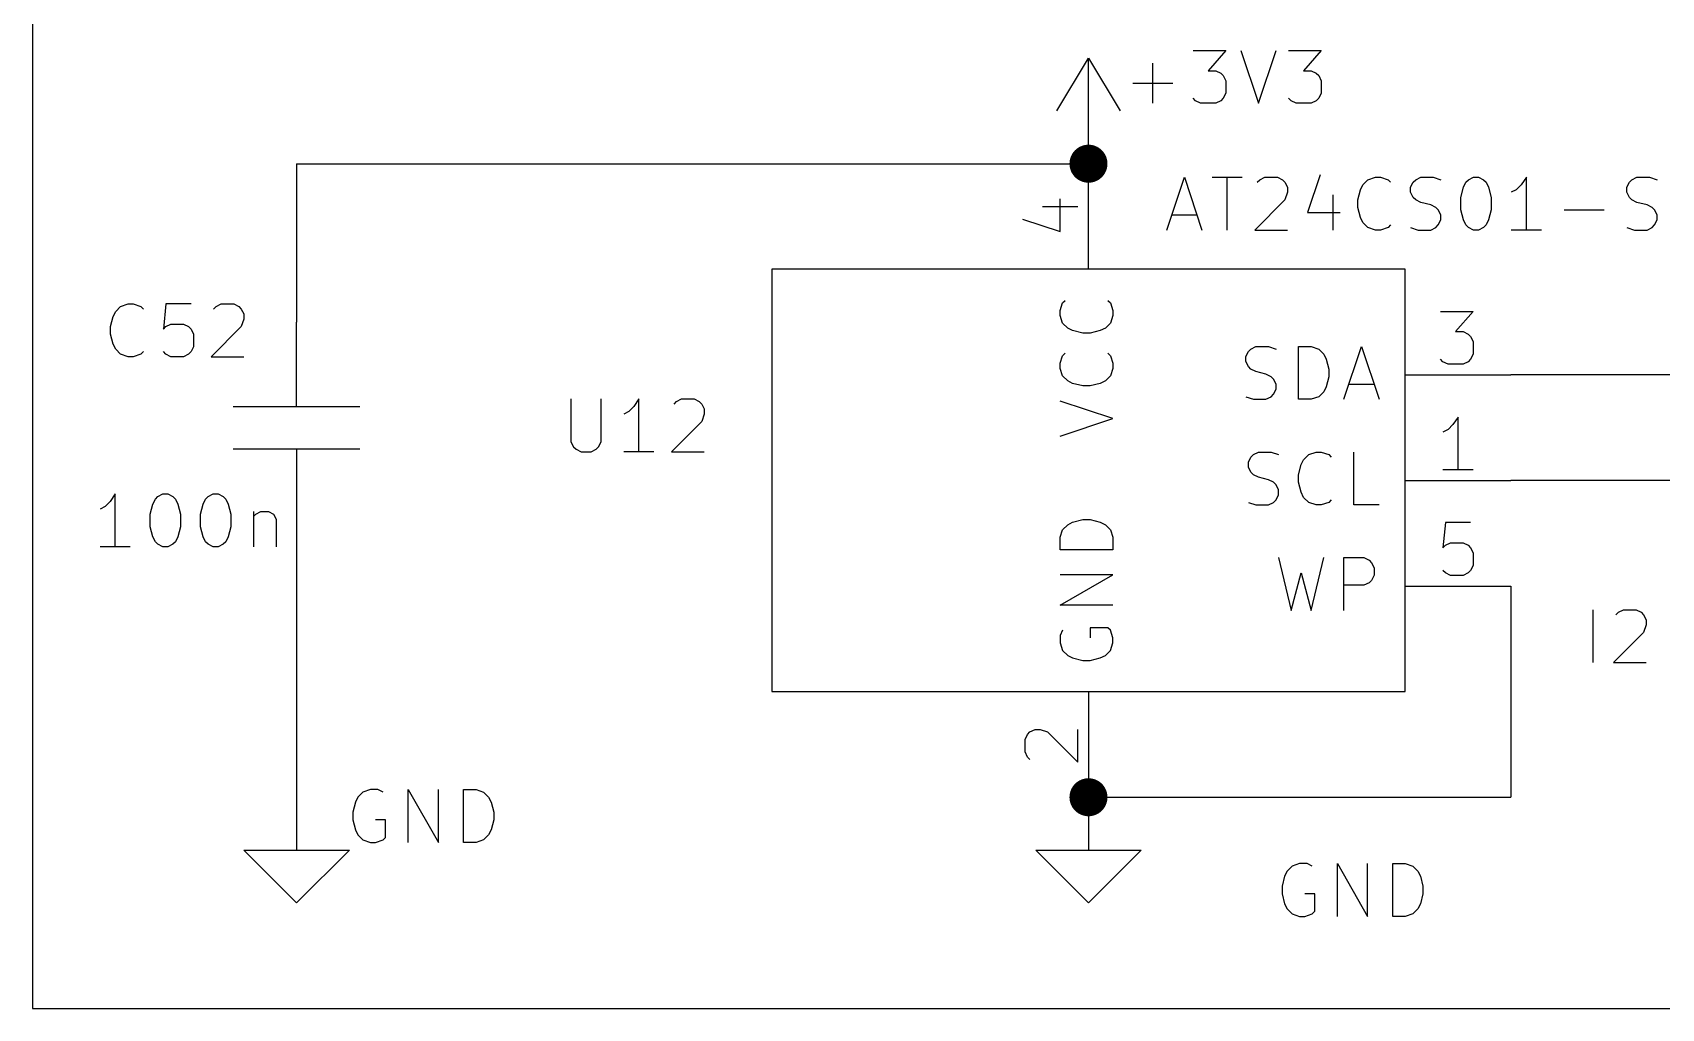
# Model space of a CAD drawing. Extents: x 0.4 to 11.3, y -7.9 to -0.4.
# Drawn here: x 3.75 to 5.293, y -4.25 to -3.326 of the extents above; entities that cross this region are included whole.
import ezdxf

# ---------------------------------------------------------------- set-up
doc = ezdxf.new("R2010")
doc.units = 0
doc.header["$MEASUREMENT"] = 0
for name, color, linetype in [('BLUE3', 171, 'CONTINUOUS'), ('CYAN2', 4, 'CONTINUOUS'), ('GREEN3', 91, 'CONTINUOUS'), ('LYELLOW', 51, 'CONTINUOUS'), ('RED2', 1, 'CONTINUOUS'), ('RED3', 11, 'CONTINUOUS')]:
    doc.layers.add(name, color=color, linetype=linetype)

msp = doc.modelspace()

# ---------------------------------------------------------------- linework, layer by layer
at = {"layer": 'BLUE3', "linetype": 'CONTINUOUS'}
for p, q in [((3.75, -2.55), (3.75, -4.25)), ((5.2281, -3.9225), (5.2281, -3.8725)), ((5.2495, -3.8772), (5.2519, -3.8748)), ((5.2519, -3.8748), (5.2567, -3.8725)), ((5.2567, -3.8725), (5.2686, -3.8725)), ((5.2686, -3.8725), (5.2733, -3.8748)), ((5.2733, -3.8748), (5.2757, -3.8772)), ((5.2757, -3.8772), (5.2781, -3.882)), ((5.2781, -3.8868), (5.2757, -3.8939)), ((5.2781, -3.882), (5.2781, -3.8868)), ((5.2757, -3.8939), (5.2471, -3.9225)), ((5.2471, -3.9225), (5.2781, -3.9225)), ((3.75, -4.25), (5.85, -4.25))]:
    msp.add_line(p, q, dxfattribs=at)
at = {"layer": 'CYAN2', "linetype": 'CONTINUOUS'}
for p, q in [((4.849, -3.3428), (4.88, -3.3428)), ((4.849, -3.3428), (4.88, -3.3428)), ((4.88, -3.3428), (4.8633, -3.3619)), ((4.88, -3.3428), (4.8633, -3.3619)), ((4.8943, -3.3428), (4.9109, -3.3928)), ((4.8943, -3.3428), (4.9109, -3.3928)), ((4.9109, -3.3928), (4.9276, -3.3428)), ((4.9109, -3.3928), (4.9276, -3.3428)), ((4.9395, -3.3428), (4.9705, -3.3428)), ((4.9395, -3.3428), (4.9705, -3.3428)), ((4.9705, -3.3428), (4.9538, -3.3619)), ((4.9705, -3.3428), (4.9538, -3.3619)), ((4.8109, -3.3928), (4.8109, -3.3547)), ((4.8109, -3.3928), (4.8109, -3.3547)), ((4.8633, -3.3619), (4.8705, -3.3619)), ((4.8633, -3.3619), (4.8705, -3.3619)), ((4.8705, -3.3619), (4.8752, -3.3642)), ((4.8705, -3.3619), (4.8752, -3.3642)), ((4.9538, -3.3619), (4.961, -3.3619)), ((4.9538, -3.3619), (4.961, -3.3619)), ((4.961, -3.3619), (4.9657, -3.3642)), ((4.961, -3.3619), (4.9657, -3.3642)), ((4.7919, -3.3738), (4.83, -3.3738)), ((4.7919, -3.3738), (4.83, -3.3738)), ((4.8752, -3.3642), (4.8776, -3.3666)), ((4.8752, -3.3642), (4.8776, -3.3666)), ((4.8776, -3.3666), (4.88, -3.3714)), ((4.8776, -3.3666), (4.88, -3.3714)), ((4.88, -3.3714), (4.88, -3.3833)), ((4.88, -3.3714), (4.88, -3.3833)), ((4.9657, -3.3642), (4.9681, -3.3666)), ((4.9657, -3.3642), (4.9681, -3.3666)), ((4.9681, -3.3666), (4.9705, -3.3714)), ((4.9681, -3.3666), (4.9705, -3.3714)), ((4.9705, -3.3714), (4.9705, -3.3833)), ((4.9705, -3.3714), (4.9705, -3.3833)), ((4.8514, -3.3904), (4.849, -3.388)), ((4.8514, -3.3904), (4.849, -3.388)), ((4.8562, -3.3928), (4.8514, -3.3904)), ((4.8562, -3.3928), (4.8514, -3.3904)), ((4.8705, -3.3928), (4.8562, -3.3928)), ((4.8705, -3.3928), (4.8562, -3.3928)), ((4.8752, -3.3904), (4.8705, -3.3928)), ((4.8752, -3.3904), (4.8705, -3.3928)), ((4.8776, -3.388), (4.8752, -3.3904)), ((4.8776, -3.388), (4.8752, -3.3904)), ((4.88, -3.3833), (4.8776, -3.388)), ((4.88, -3.3833), (4.8776, -3.388)), ((4.9419, -3.3904), (4.9395, -3.388)), ((4.9419, -3.3904), (4.9395, -3.388)), ((4.9467, -3.3928), (4.9419, -3.3904)), ((4.9467, -3.3928), (4.9419, -3.3904)), ((4.961, -3.3928), (4.9467, -3.3928)), ((4.961, -3.3928), (4.9467, -3.3928)), ((4.9657, -3.3904), (4.961, -3.3928)), ((4.9657, -3.3904), (4.961, -3.3928)), ((4.9681, -3.388), (4.9657, -3.3904)), ((4.9681, -3.388), (4.9657, -3.3904)), ((4.9705, -3.3833), (4.9681, -3.388)), ((4.9705, -3.3833), (4.9681, -3.388)), ((4.8242, -3.5128), (4.8409, -3.4628)), ((4.8242, -3.5128), (4.8409, -3.4628)), ((4.8409, -3.4628), (4.8575, -3.5128)), ((4.8409, -3.4628), (4.8575, -3.5128)), ((4.8671, -3.4628), (4.8956, -3.4628)), ((4.8671, -3.4628), (4.8956, -3.4628)), ((4.8813, -3.5128), (4.8813, -3.4628)), ((4.8813, -3.5128), (4.8813, -3.4628)), ((4.9099, -3.4676), (4.9123, -3.4652)), ((4.9099, -3.4676), (4.9123, -3.4652)), ((4.9123, -3.4652), (4.9171, -3.4628)), ((4.9123, -3.4652), (4.9171, -3.4628)), ((4.9171, -3.4628), (4.929, -3.4628)), ((4.9171, -3.4628), (4.929, -3.4628)), ((4.929, -3.4628), (4.9337, -3.4652)), ((4.929, -3.4628), (4.9337, -3.4652)), ((4.9337, -3.4652), (4.9361, -3.4676)), ((4.9337, -3.4652), (4.9361, -3.4676)), ((4.9361, -3.4676), (4.9385, -3.4723)), ((4.9361, -3.4676), (4.9385, -3.4723)), ((4.9694, -3.4604), (4.9575, -3.4961)), ((4.9694, -3.4604), (4.9575, -3.4961)), ((5.0075, -3.4747), (5.0099, -3.4699)), ((5.0075, -3.4747), (5.0099, -3.4699)), ((5.0099, -3.4699), (5.0147, -3.4652)), ((5.0099, -3.4699), (5.0147, -3.4652)), ((5.0147, -3.4652), (5.0218, -3.4628)), ((5.0147, -3.4652), (5.0218, -3.4628)), ((5.0218, -3.4628), (5.0266, -3.4628)), ((5.0218, -3.4628), (5.0266, -3.4628)), ((5.0266, -3.4628), (5.0337, -3.4652)), ((5.0266, -3.4628), (5.0337, -3.4652)), ((5.0337, -3.4652), (5.0361, -3.4676)), ((5.0337, -3.4652), (5.0361, -3.4676)), ((5.0551, -3.4723), (5.0575, -3.4676)), ((5.0551, -3.4723), (5.0575, -3.4676)), ((5.0575, -3.4676), (5.0599, -3.4652)), ((5.0575, -3.4676), (5.0599, -3.4652)), ((5.0599, -3.4652), (5.0647, -3.4628)), ((5.0599, -3.4652), (5.0647, -3.4628)), ((5.0647, -3.4628), (5.0766, -3.4628)), ((5.0647, -3.4628), (5.0766, -3.4628)), ((5.0766, -3.4628), (5.0837, -3.4652)), ((5.0766, -3.4628), (5.0837, -3.4652)), ((5.1051, -3.4723), (5.1075, -3.4676)), ((5.1051, -3.4723), (5.1075, -3.4676)), ((5.1075, -3.4676), (5.1099, -3.4652)), ((5.1075, -3.4676), (5.1099, -3.4652)), ((5.1099, -3.4652), (5.1147, -3.4628)), ((5.1099, -3.4652), (5.1147, -3.4628)), ((5.1147, -3.4628), (5.1194, -3.4628)), ((5.1147, -3.4628), (5.1194, -3.4628)), ((5.1194, -3.4628), (5.1242, -3.4652)), ((5.1194, -3.4628), (5.1242, -3.4652)), ((5.1242, -3.4652), (5.1266, -3.4676)), ((5.1242, -3.4652), (5.1266, -3.4676)), ((5.1266, -3.4676), (5.129, -3.4723)), ((5.1266, -3.4676), (5.129, -3.4723)), ((5.1599, -3.4699), (5.1551, -3.4747)), ((5.1599, -3.4699), (5.1551, -3.4747)), ((5.1647, -3.4628), (5.1599, -3.4699)), ((5.1647, -3.4628), (5.1599, -3.4699)), ((5.1647, -3.5128), (5.1647, -3.4628)), ((5.1647, -3.5128), (5.1647, -3.4628)), ((5.2599, -3.4723), (5.2623, -3.4676)), ((5.2599, -3.4723), (5.2623, -3.4676)), ((5.2623, -3.4676), (5.2647, -3.4652)), ((5.2623, -3.4676), (5.2647, -3.4652)), ((5.2647, -3.4652), (5.2694, -3.4628)), ((5.2647, -3.4652), (5.2694, -3.4628)), ((5.2694, -3.4628), (5.2813, -3.4628)), ((5.2694, -3.4628), (5.2813, -3.4628)), ((5.2813, -3.4628), (5.2885, -3.4652)), ((5.2813, -3.4628), (5.2885, -3.4652)), ((4.9361, -3.4842), (4.9075, -3.5128)), ((4.9361, -3.4842), (4.9075, -3.5128)), ((4.9385, -3.4771), (4.9361, -3.4842)), ((4.9385, -3.4771), (4.9361, -3.4842)), ((4.9385, -3.4723), (4.9385, -3.4771)), ((4.9385, -3.4723), (4.9385, -3.4771)), ((4.9813, -3.4795), (4.9813, -3.5128)), ((4.9813, -3.4795), (4.9813, -3.5128)), ((5.0051, -3.4842), (5.0075, -3.4747)), ((5.0051, -3.4842), (5.0075, -3.4747)), ((5.0051, -3.4914), (5.0051, -3.4842)), ((5.0051, -3.4914), (5.0051, -3.4842)), ((5.0551, -3.4771), (5.0551, -3.4723)), ((5.0551, -3.4771), (5.0551, -3.4723)), ((5.0575, -3.4819), (5.0551, -3.4771)), ((5.0575, -3.4819), (5.0551, -3.4771)), ((5.0599, -3.4842), (5.0575, -3.4819)), ((5.0599, -3.4842), (5.0575, -3.4819)), ((5.0647, -3.4866), (5.0599, -3.4842)), ((5.0647, -3.4866), (5.0599, -3.4842)), ((5.1028, -3.4819), (5.1051, -3.4723)), ((5.1028, -3.4819), (5.1051, -3.4723)), ((5.1028, -3.4938), (5.1028, -3.4819)), ((5.1028, -3.4938), (5.1028, -3.4819)), ((5.129, -3.4723), (5.1313, -3.4819)), ((5.129, -3.4723), (5.1313, -3.4819)), ((5.1313, -3.4819), (5.1313, -3.4938)), ((5.1313, -3.4819), (5.1313, -3.4938)), ((5.1551, -3.4747), (5.1504, -3.4771)), ((5.1551, -3.4747), (5.1504, -3.4771)), ((5.2599, -3.4771), (5.2599, -3.4723)), ((5.2599, -3.4771), (5.2599, -3.4723)), ((5.2623, -3.4819), (5.2599, -3.4771)), ((5.2623, -3.4819), (5.2599, -3.4771)), ((5.2647, -3.4842), (5.2623, -3.4819)), ((5.2647, -3.4842), (5.2623, -3.4819)), ((5.2694, -3.4866), (5.2647, -3.4842)), ((5.2694, -3.4866), (5.2647, -3.4842)), ((4.829, -3.4985), (4.8528, -3.4985)), ((4.829, -3.4985), (4.8528, -3.4985)), ((4.9575, -3.4961), (4.9885, -3.4961)), ((4.9575, -3.4961), (4.9885, -3.4961)), ((5.0075, -3.5009), (5.0051, -3.4914)), ((5.0075, -3.5009), (5.0051, -3.4914)), ((5.0099, -3.5057), (5.0075, -3.5009)), ((5.0099, -3.5057), (5.0075, -3.5009)), ((5.0742, -3.489), (5.0647, -3.4866)), ((5.0742, -3.489), (5.0647, -3.4866)), ((5.079, -3.4914), (5.0742, -3.489)), ((5.079, -3.4914), (5.0742, -3.489)), ((5.0813, -3.4938), (5.079, -3.4914)), ((5.0813, -3.4938), (5.079, -3.4914)), ((5.0837, -3.4985), (5.0813, -3.4938)), ((5.0837, -3.4985), (5.0813, -3.4938)), ((5.0837, -3.5033), (5.0837, -3.4985)), ((5.0837, -3.5033), (5.0837, -3.4985)), ((5.1051, -3.5033), (5.1028, -3.4938)), ((5.1051, -3.5033), (5.1028, -3.4938)), ((5.1313, -3.4938), (5.129, -3.5033)), ((5.1313, -3.4938), (5.129, -3.5033)), ((5.2004, -3.4938), (5.2385, -3.4938)), ((5.2004, -3.4938), (5.2385, -3.4938)), ((5.279, -3.489), (5.2694, -3.4866)), ((5.279, -3.489), (5.2694, -3.4866)), ((5.2837, -3.4914), (5.279, -3.489)), ((5.2837, -3.4914), (5.279, -3.489)), ((5.2861, -3.4938), (5.2837, -3.4914)), ((5.2861, -3.4938), (5.2837, -3.4914)), ((5.2885, -3.4985), (5.2861, -3.4938)), ((5.2885, -3.4985), (5.2861, -3.4938)), ((5.2885, -3.5033), (5.2885, -3.4985)), ((5.2885, -3.5033), (5.2885, -3.4985)), ((4.9075, -3.5128), (4.9385, -3.5128)), ((4.9075, -3.5128), (4.9385, -3.5128)), ((5.0147, -3.5104), (5.0099, -3.5057)), ((5.0147, -3.5104), (5.0099, -3.5057)), ((5.0218, -3.5128), (5.0147, -3.5104)), ((5.0218, -3.5128), (5.0147, -3.5104)), ((5.0266, -3.5128), (5.0218, -3.5128)), ((5.0266, -3.5128), (5.0218, -3.5128)), ((5.0337, -3.5104), (5.0266, -3.5128)), ((5.0337, -3.5104), (5.0266, -3.5128)), ((5.0361, -3.508), (5.0337, -3.5104)), ((5.0361, -3.508), (5.0337, -3.5104)), ((5.0551, -3.5104), (5.0623, -3.5128)), ((5.0551, -3.5104), (5.0623, -3.5128)), ((5.0623, -3.5128), (5.0742, -3.5128)), ((5.0623, -3.5128), (5.0742, -3.5128)), ((5.0742, -3.5128), (5.079, -3.5104)), ((5.0742, -3.5128), (5.079, -3.5104)), ((5.079, -3.5104), (5.0813, -3.508)), ((5.079, -3.5104), (5.0813, -3.508)), ((5.0813, -3.508), (5.0837, -3.5033)), ((5.0813, -3.508), (5.0837, -3.5033)), ((5.1075, -3.508), (5.1051, -3.5033)), ((5.1075, -3.508), (5.1051, -3.5033)), ((5.1099, -3.5104), (5.1075, -3.508)), ((5.1099, -3.5104), (5.1075, -3.508)), ((5.1147, -3.5128), (5.1099, -3.5104)), ((5.1147, -3.5128), (5.1099, -3.5104)), ((5.1194, -3.5128), (5.1147, -3.5128)), ((5.1194, -3.5128), (5.1147, -3.5128)), ((5.1242, -3.5104), (5.1194, -3.5128)), ((5.1242, -3.5104), (5.1194, -3.5128)), ((5.1266, -3.508), (5.1242, -3.5104)), ((5.1266, -3.508), (5.1242, -3.5104)), ((5.129, -3.5033), (5.1266, -3.508)), ((5.129, -3.5033), (5.1266, -3.508)), ((5.179, -3.5128), (5.1504, -3.5128)), ((5.179, -3.5128), (5.1504, -3.5128)), ((5.2599, -3.5104), (5.2671, -3.5128)), ((5.2599, -3.5104), (5.2671, -3.5128)), ((5.2671, -3.5128), (5.279, -3.5128)), ((5.2671, -3.5128), (5.279, -3.5128)), ((5.279, -3.5128), (5.2837, -3.5104)), ((5.279, -3.5128), (5.2837, -3.5104)), ((5.2837, -3.5104), (5.2861, -3.508)), ((5.2837, -3.5104), (5.2861, -3.508)), ((5.2861, -3.508), (5.2885, -3.5033)), ((5.2861, -3.508), (5.2885, -3.5033)), ((3.8263, -3.5947), (3.8287, -3.5899)), ((3.8287, -3.5899), (3.8334, -3.5852)), ((3.8334, -3.5852), (3.8406, -3.5828)), ((3.8406, -3.5828), (3.8453, -3.5828)), ((3.8453, -3.5828), (3.8525, -3.5852)), ((3.8525, -3.5852), (3.8549, -3.5876)), ((3.8763, -3.5828), (3.8739, -3.6066)), ((3.9001, -3.5828), (3.8763, -3.5828)), ((3.9215, -3.5876), (3.9239, -3.5852)), ((3.9239, -3.5852), (3.9287, -3.5828)), ((3.9287, -3.5828), (3.9406, -3.5828)), ((3.9406, -3.5828), (3.9453, -3.5852)), ((3.9453, -3.5852), (3.9477, -3.5876)), ((3.9477, -3.5876), (3.9501, -3.5923)), ((3.9501, -3.5923), (3.9501, -3.5971)), ((4.7231, -3.589), (4.7255, -3.5819)), ((4.7231, -3.589), (4.7255, -3.5819)), ((4.7231, -3.5938), (4.7231, -3.589)), ((4.7231, -3.5938), (4.7231, -3.589)), ((4.7255, -3.6009), (4.7231, -3.5938)), ((4.7255, -3.6009), (4.7231, -3.5938)), ((4.7255, -3.5819), (4.7279, -3.5795)), ((4.7255, -3.5819), (4.7279, -3.5795)), ((4.7684, -3.5795), (4.7708, -3.5819)), ((4.7684, -3.5795), (4.7708, -3.5819)), ((4.7708, -3.5819), (4.7731, -3.589)), ((4.7708, -3.5819), (4.7731, -3.589)), ((4.7731, -3.5938), (4.7708, -3.6009)), ((4.7731, -3.5938), (4.7708, -3.6009)), ((4.7731, -3.589), (4.7731, -3.5938)), ((4.7731, -3.589), (4.7731, -3.5938)), ((3.8239, -3.6042), (3.8263, -3.5947)), ((3.8239, -3.6114), (3.8239, -3.6042)), ((3.8739, -3.6066), (3.8763, -3.6042)), ((3.8763, -3.6042), (3.881, -3.6019)), ((3.881, -3.6019), (3.8929, -3.6019)), ((3.8929, -3.6019), (3.8977, -3.6042)), ((3.8977, -3.6042), (3.9001, -3.6066)), ((3.9001, -3.6066), (3.9025, -3.6114)), ((3.9477, -3.6042), (3.9191, -3.6328)), ((3.9501, -3.5971), (3.9477, -3.6042)), ((4.7303, -3.6057), (4.7255, -3.6009)), ((4.7303, -3.6057), (4.7255, -3.6009)), ((4.735, -3.6081), (4.7303, -3.6057)), ((4.735, -3.6081), (4.7303, -3.6057)), ((4.7446, -3.6105), (4.735, -3.6081)), ((4.7446, -3.6105), (4.735, -3.6081)), ((4.7612, -3.6081), (4.7517, -3.6105)), ((4.7612, -3.6081), (4.7517, -3.6105)), ((4.766, -3.6057), (4.7612, -3.6081)), ((4.766, -3.6057), (4.7612, -3.6081)), ((4.7708, -3.6009), (4.766, -3.6057)), ((4.7708, -3.6009), (4.766, -3.6057)), ((3.8263, -3.6209), (3.8239, -3.6114)), ((3.8287, -3.6257), (3.8263, -3.6209)), ((3.9025, -3.6233), (3.9001, -3.628)), ((3.9025, -3.6114), (3.9025, -3.6233)), ((4.7517, -3.6105), (4.7446, -3.6105)), ((4.7517, -3.6105), (4.7446, -3.6105)), ((4.9038, -3.6255), (4.9086, -3.6231)), ((4.9038, -3.6255), (4.9086, -3.6231)), ((4.9086, -3.6231), (4.9205, -3.6231)), ((4.9086, -3.6231), (4.9205, -3.6231)), ((4.9205, -3.6231), (4.9276, -3.6255)), ((4.9205, -3.6231), (4.9276, -3.6255)), ((4.949, -3.6731), (4.949, -3.6231)), ((4.949, -3.6231), (4.9609, -3.6231)), ((4.949, -3.6731), (4.949, -3.6231)), ((4.949, -3.6231), (4.9609, -3.6231)), ((4.9609, -3.6231), (4.9681, -3.6255)), ((4.9609, -3.6231), (4.9681, -3.6255)), ((4.9919, -3.6731), (5.0086, -3.6231)), ((4.9919, -3.6731), (5.0086, -3.6231)), ((5.0086, -3.6231), (5.0252, -3.6731)), ((5.0086, -3.6231), (5.0252, -3.6731)), ((3.8334, -3.6304), (3.8287, -3.6257)), ((3.8406, -3.6328), (3.8334, -3.6304)), ((3.8453, -3.6328), (3.8406, -3.6328)), ((3.8525, -3.6304), (3.8453, -3.6328)), ((3.8549, -3.628), (3.8525, -3.6304)), ((3.8763, -3.6304), (3.8739, -3.628)), ((3.881, -3.6328), (3.8763, -3.6304)), ((3.8929, -3.6328), (3.881, -3.6328)), ((3.8977, -3.6304), (3.8929, -3.6328)), ((3.9001, -3.628), (3.8977, -3.6304)), ((3.9191, -3.6328), (3.9501, -3.6328)), ((4.7231, -3.639), (4.7255, -3.6319)), ((4.7231, -3.639), (4.7255, -3.6319)), ((4.7231, -3.6438), (4.7231, -3.639)), ((4.7231, -3.6438), (4.7231, -3.639)), ((4.7255, -3.6319), (4.7279, -3.6295)), ((4.7255, -3.6319), (4.7279, -3.6295)), ((4.7684, -3.6295), (4.7708, -3.6319)), ((4.7684, -3.6295), (4.7708, -3.6319)), ((4.7708, -3.6319), (4.7731, -3.639)), ((4.7708, -3.6319), (4.7731, -3.639)), ((4.7731, -3.639), (4.7731, -3.6438)), ((4.7731, -3.639), (4.7731, -3.6438)), ((4.899, -3.6327), (4.9014, -3.6279)), ((4.899, -3.6327), (4.9014, -3.6279)), ((4.899, -3.6374), (4.899, -3.6327)), ((4.899, -3.6374), (4.899, -3.6327)), ((4.9014, -3.6422), (4.899, -3.6374)), ((4.9014, -3.6422), (4.899, -3.6374)), ((4.9014, -3.6279), (4.9038, -3.6255)), ((4.9014, -3.6279), (4.9038, -3.6255)), ((4.9681, -3.6255), (4.9729, -3.6303)), ((4.9681, -3.6255), (4.9729, -3.6303)), ((4.9729, -3.6303), (4.9752, -3.635)), ((4.9729, -3.6303), (4.9752, -3.635)), ((4.9752, -3.635), (4.9776, -3.6446)), ((4.9752, -3.635), (4.9776, -3.6446)), ((4.7255, -3.6509), (4.7231, -3.6438)), ((4.7255, -3.6509), (4.7231, -3.6438)), ((4.7303, -3.6557), (4.7255, -3.6509)), ((4.7303, -3.6557), (4.7255, -3.6509)), ((4.735, -3.6581), (4.7303, -3.6557)), ((4.735, -3.6581), (4.7303, -3.6557)), ((4.766, -3.6557), (4.7612, -3.6581)), ((4.766, -3.6557), (4.7612, -3.6581)), ((4.7708, -3.6509), (4.766, -3.6557)), ((4.7708, -3.6509), (4.766, -3.6557)), ((4.7731, -3.6438), (4.7708, -3.6509)), ((4.7731, -3.6438), (4.7708, -3.6509)), ((4.9038, -3.6446), (4.9014, -3.6422)), ((4.9038, -3.6446), (4.9014, -3.6422)), ((4.9086, -3.6469), (4.9038, -3.6446)), ((4.9086, -3.6469), (4.9038, -3.6446)), ((4.9181, -3.6493), (4.9086, -3.6469)), ((4.9181, -3.6493), (4.9086, -3.6469)), ((4.9229, -3.6517), (4.9181, -3.6493)), ((4.9229, -3.6517), (4.9181, -3.6493)), ((4.9252, -3.6541), (4.9229, -3.6517)), ((4.9252, -3.6541), (4.9229, -3.6517)), ((4.9276, -3.6588), (4.9252, -3.6541)), ((4.9276, -3.6588), (4.9252, -3.6541)), ((4.9776, -3.6517), (4.9752, -3.6612)), ((4.9776, -3.6517), (4.9752, -3.6612)), ((4.9776, -3.6446), (4.9776, -3.6517)), ((4.9776, -3.6446), (4.9776, -3.6517)), ((4.7446, -3.6605), (4.735, -3.6581)), ((4.7446, -3.6605), (4.735, -3.6581)), ((4.7517, -3.6605), (4.7446, -3.6605)), ((4.7517, -3.6605), (4.7446, -3.6605)), ((4.7612, -3.6581), (4.7517, -3.6605)), ((4.7612, -3.6581), (4.7517, -3.6605)), ((4.899, -3.6708), (4.9062, -3.6731)), ((4.899, -3.6708), (4.9062, -3.6731)), ((4.9181, -3.6731), (4.9229, -3.6708)), ((4.9181, -3.6731), (4.9229, -3.6708)), ((4.9229, -3.6708), (4.9252, -3.6684)), ((4.9229, -3.6708), (4.9252, -3.6684)), ((4.9252, -3.6684), (4.9276, -3.6636)), ((4.9252, -3.6684), (4.9276, -3.6636)), ((4.9276, -3.6636), (4.9276, -3.6588)), ((4.9276, -3.6636), (4.9276, -3.6588)), ((4.9681, -3.6708), (4.9609, -3.6731)), ((4.9681, -3.6708), (4.9609, -3.6731)), ((4.9729, -3.666), (4.9681, -3.6708)), ((4.9729, -3.666), (4.9681, -3.6708)), ((4.9752, -3.6612), (4.9729, -3.666)), ((4.9752, -3.6612), (4.9729, -3.666)), ((4.9967, -3.6588), (5.0205, -3.6588)), ((4.9967, -3.6588), (5.0205, -3.6588)), ((4.2599, -3.6728), (4.2599, -3.7133)), ((4.2599, -3.6728), (4.2599, -3.7133)), ((4.2885, -3.7133), (4.2885, -3.6728)), ((4.2885, -3.7133), (4.2885, -3.6728)), ((4.3147, -3.6847), (4.3099, -3.6871)), ((4.3147, -3.6847), (4.3099, -3.6871)), ((4.3194, -3.6799), (4.3147, -3.6847)), ((4.3194, -3.6799), (4.3147, -3.6847)), ((4.3242, -3.6728), (4.3194, -3.6799)), ((4.3242, -3.6728), (4.3194, -3.6799)), ((4.3242, -3.7228), (4.3242, -3.6728)), ((4.3242, -3.7228), (4.3242, -3.6728)), ((4.3575, -3.6776), (4.3599, -3.6752)), ((4.3575, -3.6776), (4.3599, -3.6752)), ((4.3599, -3.6752), (4.3647, -3.6728)), ((4.3599, -3.6752), (4.3647, -3.6728)), ((4.3647, -3.6728), (4.3766, -3.6728)), ((4.3647, -3.6728), (4.3766, -3.6728)), ((4.3766, -3.6728), (4.3813, -3.6752)), ((4.3766, -3.6728), (4.3813, -3.6752)), ((4.3813, -3.6752), (4.3837, -3.6776)), ((4.3813, -3.6752), (4.3837, -3.6776)), ((4.3837, -3.6776), (4.3861, -3.6823)), ((4.3837, -3.6776), (4.3861, -3.6823)), ((4.3861, -3.6823), (4.3861, -3.6871)), ((4.3861, -3.6823), (4.3861, -3.6871)), ((4.7731, -3.6914), (4.7231, -3.6748)), ((4.7731, -3.6914), (4.7231, -3.6748)), ((4.9062, -3.6731), (4.9181, -3.6731)), ((4.9062, -3.6731), (4.9181, -3.6731)), ((4.9609, -3.6731), (4.949, -3.6731)), ((4.9609, -3.6731), (4.949, -3.6731)), ((4.3837, -3.6942), (4.3551, -3.7228)), ((4.3837, -3.6942), (4.3551, -3.7228)), ((4.3861, -3.6871), (4.3837, -3.6942)), ((4.3861, -3.6871), (4.3837, -3.6942)), ((4.7231, -3.7081), (4.7731, -3.6914)), ((4.7231, -3.7081), (4.7731, -3.6914)), ((4.2599, -3.7133), (4.2623, -3.718)), ((4.2599, -3.7133), (4.2623, -3.718)), ((4.2861, -3.718), (4.2885, -3.7133)), ((4.2861, -3.718), (4.2885, -3.7133)), ((4.2623, -3.718), (4.2647, -3.7204)), ((4.2623, -3.718), (4.2647, -3.7204)), ((4.2647, -3.7204), (4.2694, -3.7228)), ((4.2647, -3.7204), (4.2694, -3.7228)), ((4.2694, -3.7228), (4.279, -3.7228)), ((4.2694, -3.7228), (4.279, -3.7228)), ((4.279, -3.7228), (4.2837, -3.7204)), ((4.279, -3.7228), (4.2837, -3.7204)), ((4.2837, -3.7204), (4.2861, -3.718)), ((4.2837, -3.7204), (4.2861, -3.718)), ((4.3385, -3.7228), (4.3099, -3.7228)), ((4.3385, -3.7228), (4.3099, -3.7228)), ((4.3551, -3.7228), (4.3861, -3.7228)), ((4.3551, -3.7228), (4.3861, -3.7228)), ((4.9014, -3.7327), (4.9038, -3.7279)), ((4.9014, -3.7327), (4.9038, -3.7279)), ((4.9014, -3.7374), (4.9014, -3.7327)), ((4.9014, -3.7374), (4.9014, -3.7327)), ((4.9038, -3.7279), (4.9062, -3.7255)), ((4.9038, -3.7279), (4.9062, -3.7255)), ((4.9062, -3.7255), (4.911, -3.7231)), ((4.9062, -3.7255), (4.911, -3.7231)), ((4.911, -3.7231), (4.9229, -3.7231)), ((4.911, -3.7231), (4.9229, -3.7231)), ((4.9229, -3.7231), (4.93, -3.7255)), ((4.9229, -3.7231), (4.93, -3.7255)), ((4.9514, -3.735), (4.9538, -3.7303)), ((4.9514, -3.735), (4.9538, -3.7303)), ((4.9538, -3.7303), (4.9586, -3.7255)), ((4.9538, -3.7303), (4.9586, -3.7255)), ((4.9586, -3.7255), (4.9657, -3.7231)), ((4.9586, -3.7255), (4.9657, -3.7231)), ((4.9657, -3.7231), (4.9705, -3.7231)), ((4.9657, -3.7231), (4.9705, -3.7231)), ((4.9705, -3.7231), (4.9776, -3.7255)), ((4.9705, -3.7231), (4.9776, -3.7255)), ((4.9776, -3.7255), (4.98, -3.7279)), ((4.9776, -3.7255), (4.98, -3.7279)), ((5.0014, -3.7731), (5.0014, -3.7231)), ((5.0014, -3.7731), (5.0014, -3.7231)), ((4.9038, -3.7422), (4.9014, -3.7374)), ((4.9038, -3.7422), (4.9014, -3.7374)), ((4.9062, -3.7446), (4.9038, -3.7422)), ((4.9062, -3.7446), (4.9038, -3.7422)), ((4.911, -3.7469), (4.9062, -3.7446)), ((4.911, -3.7469), (4.9062, -3.7446)), ((4.9205, -3.7493), (4.911, -3.7469)), ((4.9205, -3.7493), (4.911, -3.7469)), ((4.949, -3.7446), (4.9514, -3.735)), ((4.949, -3.7446), (4.9514, -3.735)), ((4.949, -3.7517), (4.949, -3.7446)), ((4.949, -3.7517), (4.949, -3.7446)), ((3.8282, -3.7628), (3.8234, -3.7699)), ((3.8282, -3.8128), (3.8282, -3.7628)), ((3.8687, -3.7652), (3.8734, -3.7628)), ((3.8734, -3.7628), (3.8782, -3.7628)), ((3.8782, -3.7628), (3.8829, -3.7652)), ((3.9163, -3.7652), (3.921, -3.7628)), ((3.921, -3.7628), (3.9258, -3.7628)), ((3.9258, -3.7628), (3.9306, -3.7652)), ((4.9252, -3.7517), (4.9205, -3.7493)), ((4.9252, -3.7517), (4.9205, -3.7493)), ((4.9276, -3.7541), (4.9252, -3.7517)), ((4.9276, -3.7541), (4.9252, -3.7517)), ((4.93, -3.7588), (4.9276, -3.7541)), ((4.93, -3.7588), (4.9276, -3.7541)), ((4.9276, -3.7684), (4.93, -3.7636)), ((4.9276, -3.7684), (4.93, -3.7636)), ((4.93, -3.7636), (4.93, -3.7588)), ((4.93, -3.7636), (4.93, -3.7588)), ((4.9514, -3.7612), (4.949, -3.7517)), ((4.9514, -3.7612), (4.949, -3.7517)), ((4.9538, -3.766), (4.9514, -3.7612)), ((4.9538, -3.766), (4.9514, -3.7612)), ((3.8187, -3.7747), (3.8139, -3.7771)), ((3.8234, -3.7699), (3.8187, -3.7747)), ((3.8615, -3.7819), (3.8639, -3.7723)), ((3.8639, -3.7723), (3.8663, -3.7676)), ((3.8663, -3.7676), (3.8687, -3.7652)), ((3.8829, -3.7652), (3.8853, -3.7676)), ((3.8853, -3.7676), (3.8877, -3.7723)), ((3.8877, -3.7723), (3.8901, -3.7819)), ((3.9091, -3.7819), (3.9115, -3.7723)), ((3.9115, -3.7723), (3.9139, -3.7676)), ((3.9139, -3.7676), (3.9163, -3.7652)), ((3.9306, -3.7652), (3.9329, -3.7676)), ((3.9329, -3.7676), (3.9353, -3.7723)), ((3.9353, -3.7723), (3.9377, -3.7819)), ((4.9014, -3.7708), (4.9086, -3.7731)), ((4.9014, -3.7708), (4.9086, -3.7731)), ((4.9086, -3.7731), (4.9205, -3.7731)), ((4.9086, -3.7731), (4.9205, -3.7731)), ((4.9205, -3.7731), (4.9252, -3.7708)), ((4.9205, -3.7731), (4.9252, -3.7708)), ((4.9252, -3.7708), (4.9276, -3.7684)), ((4.9252, -3.7708), (4.9276, -3.7684)), ((4.9586, -3.7708), (4.9538, -3.766)), ((4.9586, -3.7708), (4.9538, -3.766)), ((4.9657, -3.7731), (4.9586, -3.7708)), ((4.9657, -3.7731), (4.9586, -3.7708)), ((4.9705, -3.7731), (4.9657, -3.7731)), ((4.9705, -3.7731), (4.9657, -3.7731)), ((4.9776, -3.7708), (4.9705, -3.7731)), ((4.9776, -3.7708), (4.9705, -3.7731)), ((4.98, -3.7684), (4.9776, -3.7708)), ((4.98, -3.7684), (4.9776, -3.7708)), ((5.0252, -3.7731), (5.0014, -3.7731)), ((5.0252, -3.7731), (5.0014, -3.7731)), ((3.8615, -3.7938), (3.8615, -3.7819)), ((3.8639, -3.8033), (3.8615, -3.7938)), ((3.8901, -3.7938), (3.8877, -3.8033)), ((3.8901, -3.7819), (3.8901, -3.7938)), ((3.9091, -3.7938), (3.9091, -3.7819)), ((3.9115, -3.8033), (3.9091, -3.7938)), ((3.9377, -3.7938), (3.9353, -3.8033)), ((3.9377, -3.7819), (3.9377, -3.7938)), ((3.9591, -3.7795), (3.9591, -3.8128)), ((3.9591, -3.7842), (3.9615, -3.7819)), ((3.9615, -3.7819), (3.9663, -3.7795)), ((3.9663, -3.7795), (3.9734, -3.7795)), ((3.9734, -3.7795), (3.9782, -3.7819)), ((3.9782, -3.7819), (3.9806, -3.7866)), ((3.9806, -3.7866), (3.9806, -3.8128)), ((4.7255, -3.7967), (4.7303, -3.7919)), ((4.7255, -3.7967), (4.7303, -3.7919)), ((4.7303, -3.7919), (4.735, -3.7895)), ((4.7303, -3.7919), (4.735, -3.7895)), ((4.735, -3.7895), (4.7446, -3.7871)), ((4.735, -3.7895), (4.7446, -3.7871)), ((4.7446, -3.7871), (4.7517, -3.7871)), ((4.7446, -3.7871), (4.7517, -3.7871)), ((4.7517, -3.7871), (4.7612, -3.7895)), ((4.7517, -3.7871), (4.7612, -3.7895)), ((4.7612, -3.7895), (4.766, -3.7919)), ((4.7612, -3.7895), (4.766, -3.7919)), ((4.766, -3.7919), (4.7708, -3.7967)), ((4.766, -3.7919), (4.7708, -3.7967)), ((3.8663, -3.808), (3.8639, -3.8033)), ((3.8687, -3.8104), (3.8663, -3.808)), ((3.8853, -3.808), (3.8829, -3.8104)), ((3.8877, -3.8033), (3.8853, -3.808)), ((3.9139, -3.808), (3.9115, -3.8033)), ((3.9163, -3.8104), (3.9139, -3.808)), ((3.9329, -3.808), (3.9306, -3.8104)), ((3.9353, -3.8033), (3.9329, -3.808)), ((4.7231, -3.8038), (4.7255, -3.7967)), ((4.7231, -3.8038), (4.7255, -3.7967)), ((4.7231, -3.8157), (4.7231, -3.8038)), ((4.7231, -3.8157), (4.7231, -3.8038)), ((4.7708, -3.7967), (4.7731, -3.8038)), ((4.7708, -3.7967), (4.7731, -3.8038)), ((4.7731, -3.8038), (4.7731, -3.8157)), ((4.7731, -3.8038), (4.7731, -3.8157)), ((3.8425, -3.8128), (3.8139, -3.8128)), ((3.8734, -3.8128), (3.8687, -3.8104)), ((3.8782, -3.8128), (3.8734, -3.8128)), ((3.8829, -3.8104), (3.8782, -3.8128)), ((3.921, -3.8128), (3.9163, -3.8104)), ((3.9258, -3.8128), (3.921, -3.8128)), ((3.9306, -3.8104), (3.9258, -3.8128)), ((4.7731, -3.8157), (4.7231, -3.8157)), ((4.7731, -3.8157), (4.7231, -3.8157)), ((4.93, -3.8231), (4.9419, -3.8731)), ((4.93, -3.8231), (4.9419, -3.8731)), ((4.961, -3.8731), (4.9729, -3.8231)), ((4.961, -3.8731), (4.9729, -3.8231)), ((4.9919, -3.8731), (4.9919, -3.8231)), ((4.9919, -3.8231), (5.0109, -3.8231)), ((4.9919, -3.8731), (4.9919, -3.8231)), ((4.9919, -3.8231), (5.0109, -3.8231)), ((5.0109, -3.8231), (5.0157, -3.8255)), ((5.0109, -3.8231), (5.0157, -3.8255)), ((5.0157, -3.8255), (5.0181, -3.8279)), ((5.0157, -3.8255), (5.0181, -3.8279)), ((4.7231, -3.8681), (4.7731, -3.8395)), ((4.7731, -3.8395), (4.7231, -3.8395)), ((4.7231, -3.8681), (4.7731, -3.8395)), ((4.7731, -3.8395), (4.7231, -3.8395)), ((4.9419, -3.8731), (4.9514, -3.8374)), ((4.9419, -3.8731), (4.9514, -3.8374)), ((4.9514, -3.8374), (4.961, -3.8731)), ((4.9514, -3.8374), (4.961, -3.8731)), ((5.0181, -3.8279), (5.0205, -3.8327)), ((5.0181, -3.8279), (5.0205, -3.8327)), ((5.0205, -3.8398), (5.0181, -3.8446)), ((5.0205, -3.8398), (5.0181, -3.8446)), ((5.0205, -3.8327), (5.0205, -3.8398)), ((5.0205, -3.8327), (5.0205, -3.8398)), ((5.0109, -3.8493), (4.9919, -3.8493)), ((5.0109, -3.8493), (4.9919, -3.8493)), ((5.0157, -3.8469), (5.0109, -3.8493)), ((5.0157, -3.8469), (5.0109, -3.8493)), ((5.0181, -3.8446), (5.0157, -3.8469)), ((5.0181, -3.8446), (5.0157, -3.8469)), ((4.7731, -3.8681), (4.7231, -3.8681)), ((4.7731, -3.8681), (4.7231, -3.8681)), ((4.7255, -3.8919), (4.7231, -3.8967)), ((4.7255, -3.8919), (4.7231, -3.8967)), ((4.7231, -3.8967), (4.7231, -3.9038)), ((4.7231, -3.8967), (4.7231, -3.9038)), ((4.7684, -3.8895), (4.7517, -3.8895)), ((4.7517, -3.8895), (4.7517, -3.899)), ((4.7684, -3.8895), (4.7517, -3.8895)), ((4.7517, -3.8895), (4.7517, -3.899)), ((4.7708, -3.8919), (4.7684, -3.8895)), ((4.7708, -3.8919), (4.7684, -3.8895)), ((4.7731, -3.899), (4.7708, -3.8919)), ((4.7731, -3.899), (4.7708, -3.8919)), ((4.7731, -3.9038), (4.7731, -3.899)), ((4.7731, -3.9038), (4.7731, -3.899)), ((4.7231, -3.9038), (4.7255, -3.9109)), ((4.7231, -3.9038), (4.7255, -3.9109)), ((4.7255, -3.9109), (4.7303, -3.9157)), ((4.7255, -3.9109), (4.7303, -3.9157)), ((4.7303, -3.9157), (4.735, -3.9181)), ((4.7303, -3.9157), (4.735, -3.9181)), ((4.735, -3.9181), (4.7446, -3.9205)), ((4.735, -3.9181), (4.7446, -3.9205)), ((4.7517, -3.9205), (4.7612, -3.9181)), ((4.7517, -3.9205), (4.7612, -3.9181)), ((4.7612, -3.9181), (4.766, -3.9157)), ((4.7612, -3.9181), (4.766, -3.9157)), ((4.766, -3.9157), (4.7708, -3.9109)), ((4.766, -3.9157), (4.7708, -3.9109)), ((4.7708, -3.9109), (4.7731, -3.9038)), ((4.7708, -3.9109), (4.7731, -3.9038)), ((4.7446, -3.9205), (4.7517, -3.9205)), ((4.7446, -3.9205), (4.7517, -3.9205)), ((4.0557, -4.0547), (4.0533, -4.0642)), ((4.0581, -4.0499), (4.0557, -4.0547)), ((4.0629, -4.0452), (4.0581, -4.0499)), ((4.07, -4.0428), (4.0629, -4.0452)), ((4.0771, -4.0428), (4.07, -4.0428)), ((4.0819, -4.0452), (4.0771, -4.0428)), ((4.1057, -4.0928), (4.1057, -4.0428)), ((4.1057, -4.0428), (4.1343, -4.0928)), ((4.1343, -4.0928), (4.1343, -4.0428)), ((4.1581, -4.0928), (4.1581, -4.0428)), ((4.1581, -4.0428), (4.17, -4.0428)), ((4.17, -4.0428), (4.1771, -4.0452)), ((4.1771, -4.0452), (4.1819, -4.0499)), ((4.1819, -4.0499), (4.1843, -4.0547)), ((4.1843, -4.0547), (4.1867, -4.0642)), ((4.0533, -4.0642), (4.0533, -4.0714)), ((4.0533, -4.0714), (4.0557, -4.0809)), ((4.0843, -4.0714), (4.0748, -4.0714)), ((4.0843, -4.088), (4.0843, -4.0714)), ((4.1867, -4.0714), (4.1843, -4.0809)), ((4.1867, -4.0642), (4.1867, -4.0714)), ((4.0557, -4.0809), (4.0581, -4.0857)), ((4.0581, -4.0857), (4.0629, -4.0904)), ((4.1819, -4.0857), (4.1771, -4.0904)), ((4.1843, -4.0809), (4.1819, -4.0857)), ((4.0629, -4.0904), (4.07, -4.0928)), ((4.07, -4.0928), (4.0748, -4.0928)), ((4.0748, -4.0928), (4.0819, -4.0904)), ((4.0819, -4.0904), (4.0843, -4.088)), ((4.17, -4.0928), (4.1581, -4.0928)), ((4.1771, -4.0904), (4.17, -4.0928)), ((4.9429, -4.1152), (4.9381, -4.1199)), ((4.9429, -4.1152), (4.9381, -4.1199)), ((4.95, -4.1128), (4.9429, -4.1152)), ((4.95, -4.1128), (4.9429, -4.1152)), ((4.9571, -4.1128), (4.95, -4.1128)), ((4.9571, -4.1128), (4.95, -4.1128)), ((4.9619, -4.1152), (4.9571, -4.1128)), ((4.9619, -4.1152), (4.9571, -4.1128)), ((4.9857, -4.1628), (4.9857, -4.1128)), ((4.9857, -4.1128), (5.0143, -4.1628)), ((4.9857, -4.1628), (4.9857, -4.1128)), ((4.9857, -4.1128), (5.0143, -4.1628)), ((5.0143, -4.1628), (5.0143, -4.1128)), ((5.0143, -4.1628), (5.0143, -4.1128)), ((5.0381, -4.1628), (5.0381, -4.1128)), ((5.0381, -4.1128), (5.05, -4.1128)), ((5.0381, -4.1628), (5.0381, -4.1128)), ((5.0381, -4.1128), (5.05, -4.1128)), ((5.05, -4.1128), (5.0571, -4.1152)), ((5.05, -4.1128), (5.0571, -4.1152)), ((5.0571, -4.1152), (5.0619, -4.1199)), ((5.0571, -4.1152), (5.0619, -4.1199)), ((4.9357, -4.1247), (4.9333, -4.1342)), ((4.9357, -4.1247), (4.9333, -4.1342)), ((4.9381, -4.1199), (4.9357, -4.1247)), ((4.9381, -4.1199), (4.9357, -4.1247)), ((5.0619, -4.1199), (5.0643, -4.1247)), ((5.0619, -4.1199), (5.0643, -4.1247)), ((5.0643, -4.1247), (5.0667, -4.1342)), ((5.0643, -4.1247), (5.0667, -4.1342)), ((4.9333, -4.1342), (4.9333, -4.1414)), ((4.9333, -4.1342), (4.9333, -4.1414)), ((4.9333, -4.1414), (4.9357, -4.1509)), ((4.9333, -4.1414), (4.9357, -4.1509)), ((4.9643, -4.1414), (4.9548, -4.1414)), ((4.9643, -4.1414), (4.9548, -4.1414)), ((4.9643, -4.158), (4.9643, -4.1414)), ((4.9643, -4.158), (4.9643, -4.1414)), ((5.0667, -4.1414), (5.0643, -4.1509)), ((5.0667, -4.1414), (5.0643, -4.1509)), ((5.0667, -4.1342), (5.0667, -4.1414)), ((5.0667, -4.1342), (5.0667, -4.1414)), ((4.9357, -4.1509), (4.9381, -4.1557)), ((4.9357, -4.1509), (4.9381, -4.1557)), ((4.9381, -4.1557), (4.9429, -4.1604)), ((4.9381, -4.1557), (4.9429, -4.1604)), ((4.9429, -4.1604), (4.95, -4.1628)), ((4.9429, -4.1604), (4.95, -4.1628)), ((4.95, -4.1628), (4.9548, -4.1628)), ((4.95, -4.1628), (4.9548, -4.1628)), ((4.9548, -4.1628), (4.9619, -4.1604)), ((4.9548, -4.1628), (4.9619, -4.1604)), ((4.9619, -4.1604), (4.9643, -4.158)), ((4.9619, -4.1604), (4.9643, -4.158)), ((5.05, -4.1628), (5.0381, -4.1628)), ((5.05, -4.1628), (5.0381, -4.1628)), ((5.0571, -4.1604), (5.05, -4.1628)), ((5.0571, -4.1604), (5.05, -4.1628)), ((5.0619, -4.1557), (5.0571, -4.1604)), ((5.0619, -4.1557), (5.0571, -4.1604)), ((5.0643, -4.1509), (5.0619, -4.1557)), ((5.0643, -4.1509), (5.0619, -4.1557))]:
    msp.add_line(p, q, dxfattribs=at)
at = {"layer": 'GREEN3', "linetype": 'CONTINUOUS'}
for p, q in [((4, -3.45), (4, -3.6)), ((4, -3.45), (4.75, -3.45)), ((5.6, -3.65), (5.15, -3.65)), ((5.6, -3.75), (5.15, -3.75)), ((4, -3.8), (4, -4.05)), ((5.15, -3.85), (5.15, -4.05)), ((4.75, -4.05), (5.15, -4.05))]:
    msp.add_line(p, q, dxfattribs=at)
at = {"layer": 'GREEN3', "const_width": 0.018}
for points in [[(4.741, -3.45, 1), (4.759, -3.45, 1)], [(4.741, -4.05, 1), (4.759, -4.05, 1)]]:
    msp.add_lwpolyline(points, format="xyb", close=True, dxfattribs=at)
at = {"layer": 'LYELLOW', "linetype": 'CONTINUOUS'}
for p, q in [((4.45, -3.55), (4.45, -3.95)), ((5.05, -3.55), (4.45, -3.55)), ((5.05, -3.95), (5.05, -3.55)), ((4.45, -3.95), (5.05, -3.95))]:
    msp.add_line(p, q, dxfattribs=at)
at = {"layer": 'RED2', "linetype": 'CONTINUOUS'}
for p, q in [((4.72, -3.4), (4.75, -3.35)), ((4.75, -3.45), (4.75, -3.35)), ((4.75, -3.35), (4.78, -3.4)), ((4.75, -3.55), (4.75, -3.45)), ((4.75, -3.55), (4.75, -3.45)), ((4.45, -3.55), (4.45, -3.95)), ((5.05, -3.55), (4.45, -3.55)), ((5.05, -3.95), (5.05, -3.55)), ((4, -3.68), (4, -3.6)), ((5.05, -3.65), (5.15, -3.65)), ((5.05, -3.65), (5.15, -3.65)), ((3.94, -3.68), (4.06, -3.68)), ((3.94, -3.72), (4.06, -3.72)), ((4, -3.72), (4, -3.8)), ((5.05, -3.75), (5.15, -3.75)), ((5.05, -3.75), (5.15, -3.75)), ((5.05, -3.85), (5.15, -3.85)), ((5.05, -3.85), (5.15, -3.85)), ((4.45, -3.95), (5.05, -3.95)), ((4.75, -3.95), (4.75, -4.05)), ((4.75, -3.95), (4.75, -4.05)), ((4, -4.05), (4, -4.1)), ((4.75, -4.05), (4.75, -4.1)), ((4, -4.15), (3.95, -4.1)), ((3.95, -4.1), (4, -4.1)), ((4, -4.1), (4.05, -4.1)), ((4.05, -4.1), (4, -4.15)), ((4.75, -4.15), (4.7, -4.1)), ((4.7, -4.1), (4.75, -4.1)), ((4.75, -4.1), (4.8, -4.1)), ((4.8, -4.1), (4.75, -4.15))]:
    msp.add_line(p, q, dxfattribs=at)
at = {"layer": 'RED3', "linetype": 'CONTINUOUS'}
for p, q in [((4.7232, -3.5143), (4.7232, -3.4833)), ((4.7232, -3.5143), (4.7232, -3.4833)), ((4.7065, -3.4905), (4.7399, -3.4905)), ((4.7065, -3.4905), (4.7399, -3.4905)), ((4.6875, -3.5024), (4.7232, -3.5143)), ((4.6875, -3.5024), (4.7232, -3.5143)), ((5.0833, -3.5899), (5.1143, -3.5899)), ((5.0833, -3.5899), (5.1143, -3.5899)), ((5.1143, -3.5899), (5.0976, -3.6089)), ((5.1143, -3.5899), (5.0976, -3.6089)), ((5.0976, -3.6089), (5.1048, -3.6089)), ((5.0976, -3.6089), (5.1048, -3.6089)), ((5.1048, -3.6089), (5.1095, -3.6113)), ((5.1048, -3.6089), (5.1095, -3.6113)), ((5.1095, -3.6113), (5.1119, -3.6137)), ((5.1095, -3.6113), (5.1119, -3.6137)), ((5.1119, -3.6137), (5.1143, -3.6184)), ((5.1119, -3.6137), (5.1143, -3.6184)), ((5.1143, -3.6184), (5.1143, -3.6304)), ((5.1143, -3.6184), (5.1143, -3.6304)), ((5.0857, -3.6375), (5.0833, -3.6351)), ((5.0857, -3.6375), (5.0833, -3.6351)), ((5.0905, -3.6399), (5.0857, -3.6375)), ((5.0905, -3.6399), (5.0857, -3.6375)), ((5.1048, -3.6399), (5.0905, -3.6399)), ((5.1048, -3.6399), (5.0905, -3.6399)), ((5.1095, -3.6375), (5.1048, -3.6399)), ((5.1095, -3.6375), (5.1048, -3.6399)), ((5.1119, -3.6351), (5.1095, -3.6375)), ((5.1119, -3.6351), (5.1095, -3.6375)), ((5.1143, -3.6304), (5.1119, -3.6351)), ((5.1143, -3.6304), (5.1119, -3.6351)), ((5.0905, -3.7018), (5.0857, -3.7042)), ((5.0905, -3.7018), (5.0857, -3.7042)), ((5.0952, -3.697), (5.0905, -3.7018)), ((5.0952, -3.697), (5.0905, -3.7018)), ((5.1, -3.6899), (5.0952, -3.697)), ((5.1, -3.6899), (5.0952, -3.697)), ((5.1, -3.7399), (5.1, -3.6899)), ((5.1, -3.7399), (5.1, -3.6899)), ((5.1143, -3.7399), (5.0857, -3.7399)), ((5.1143, -3.7399), (5.0857, -3.7399)), ((5.0881, -3.7899), (5.0857, -3.8137)), ((5.0881, -3.7899), (5.0857, -3.8137)), ((5.1119, -3.7899), (5.0881, -3.7899)), ((5.1119, -3.7899), (5.0881, -3.7899)), ((5.0881, -3.8113), (5.0929, -3.8089)), ((5.0881, -3.8113), (5.0929, -3.8089)), ((5.0929, -3.8089), (5.1048, -3.8089)), ((5.0929, -3.8089), (5.1048, -3.8089)), ((5.1048, -3.8089), (5.1095, -3.8113)), ((5.1048, -3.8089), (5.1095, -3.8113)), ((5.0857, -3.8137), (5.0881, -3.8113)), ((5.0857, -3.8137), (5.0881, -3.8113)), ((5.1095, -3.8113), (5.1119, -3.8137)), ((5.1095, -3.8113), (5.1119, -3.8137)), ((5.1119, -3.8137), (5.1143, -3.8184)), ((5.1119, -3.8137), (5.1143, -3.8184)), ((5.1143, -3.8184), (5.1143, -3.8304)), ((5.1143, -3.8184), (5.1143, -3.8304)), ((5.0881, -3.8375), (5.0857, -3.8351)), ((5.0881, -3.8375), (5.0857, -3.8351)), ((5.0929, -3.8399), (5.0881, -3.8375)), ((5.0929, -3.8399), (5.0881, -3.8375)), ((5.1048, -3.8399), (5.0929, -3.8399)), ((5.1048, -3.8399), (5.0929, -3.8399)), ((5.1095, -3.8375), (5.1048, -3.8399)), ((5.1095, -3.8375), (5.1048, -3.8399)), ((5.1119, -3.8351), (5.1095, -3.8375)), ((5.1119, -3.8351), (5.1095, -3.8375)), ((5.1143, -3.8304), (5.1119, -3.8351)), ((5.1143, -3.8304), (5.1119, -3.8351)), ((4.6899, -3.9952), (4.6923, -3.9905)), ((4.6899, -3.9952), (4.6923, -3.9905)), ((4.6899, -4.0071), (4.6899, -3.9952)), ((4.6899, -4.0071), (4.6899, -3.9952)), ((4.6923, -3.9905), (4.6946, -3.9881)), ((4.6923, -3.9905), (4.6946, -3.9881)), ((4.6946, -3.9881), (4.6994, -3.9857)), ((4.6946, -3.9881), (4.6994, -3.9857)), ((4.6994, -3.9857), (4.7042, -3.9857)), ((4.6994, -3.9857), (4.7042, -3.9857)), ((4.7042, -3.9857), (4.7113, -3.9881)), ((4.7042, -3.9857), (4.7113, -3.9881)), ((4.7113, -3.9881), (4.7399, -4.0167)), ((4.7113, -3.9881), (4.7399, -4.0167)), ((4.7399, -4.0167), (4.7399, -3.9857)), ((4.7399, -4.0167), (4.7399, -3.9857)), ((4.6923, -4.0119), (4.6899, -4.0071)), ((4.6923, -4.0119), (4.6899, -4.0071)), ((4.6946, -4.0143), (4.6923, -4.0119)), ((4.6946, -4.0143), (4.6923, -4.0119))]:
    msp.add_line(p, q, dxfattribs=at)

doc.saveas('drawing.dxf')
